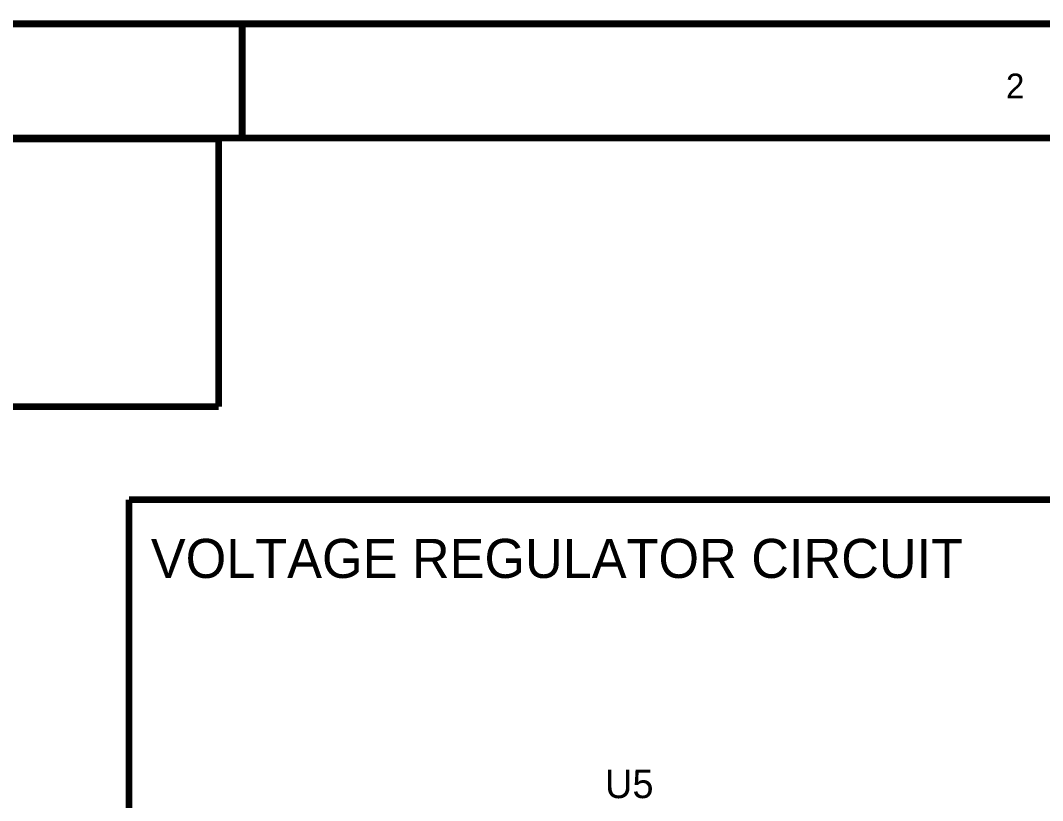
# Model space of a CAD drawing. Header units: inches. Extents: x 0 to 16.9, y 0 to 11.7.
# Drawn here: x 2.372 to 4.15, y 10.343 to 11.699 of the extents above; entities that cross this region are included whole.
import ezdxf

# ---------------------------------------------------------------- set-up
doc = ezdxf.new("R2010")
doc.units = ezdxf.units.IN
doc.header["$MEASUREMENT"] = 0
doc.layers.add('Sheet', color=255, linetype='Continuous')

msp = doc.modelspace()

# ---------------------------------------------------------------- linework, layer by layer
at = {"layer": 'Sheet'}
for points in [[(0.0023, 11.6929, 0.0118, 0.0118, 0), (16.5323, 11.6929, 0.0118, 0.0118, 0)], [(2.7574, 11.6929, 0.0118, 0.0118, 0), (2.7574, 11.4927, 0.0118, 0.0118, 0)], [(0.2006, 11.4946, 0.0118, 0.0118, 0), (16.3356, 11.4946, 0.0118, 0.0118, 0)], [(2.7166, 11.493, 0.0118, 0.0118, 0), (0.2006, 11.493, 0.0118, 0.0118, 0)], [(2.7166, 11.493, 0.0118, 0.0118, 0), (0.2006, 11.493, 0.0118, 0.0118, 0)], [(2.7166, 11.0277, 0.0118, 0.0118, 0), (2.7166, 11.493, 0.0118, 0.0118, 0)], [(2.7166, 11.0277, 0.0118, 0.0118, 0), (2.7166, 11.493, 0.0118, 0.0118, 0)], [(0.2006, 11.0277, 0.0118, 0.0118, 0), (2.7166, 11.0277, 0.0118, 0.0118, 0)], [(0.2006, 11.0277, 0.0118, 0.0118, 0), (2.7166, 11.0277, 0.0118, 0.0118, 0)], [(2.5607, 10.866, 0.0118, 0.0118, 0), (7.7168, 10.866, 0.0118, 0.0118, 0)], [(2.5607, 10.866, 0.0118, 0.0118, 0), (2.5607, 8.3464, 0.0118, 0.0118, 0)]]:
    msp.add_lwpolyline(points, format="xyseb", dxfattribs=at)
for points in [[(0.0023, 11.6929, 0.0039, 0.0039, 0), (0.0023, 0, 0.0039, 0.0039, 0), (16.5339, 0, 0.0039, 0.0039, 0), (16.5339, 11.6929, 0.0039, 0.0039, 0), (0.0023, 11.6929, 0.0039, 0.0039, 0), (0.0023, 11.6929, 0.0039, 0.0039, 0)], [(0.2021, 11.4923, 0.0039, 0.0039, 0), (0.2021, 0.1999, 0.0039, 0.0039, 0), (16.3341, 0.1999, 0.0039, 0.0039, 0), (16.3341, 11.4923, 0.0039, 0.0039, 0), (0.2021, 11.4923, 0.0039, 0.0039, 0), (0.2021, 11.4923, 0.0039, 0.0039, 0)]]:
    msp.add_lwpolyline(points, format="xyseb", close=True, dxfattribs=at)

# ---------------------------------------------------------------- texts
for s, height, p in [('2', 0.0432, (4.086, 11.5633)), ('VOLTAGE REGULATOR CIRCUIT', 0.06791, (2.5985, 10.7298)), ('U5', 0.04939, (3.3886, 10.3471))]:
    msp.add_text(s, height=height, dxfattribs=at).set_placement(p)

doc.saveas('drawing.dxf')
